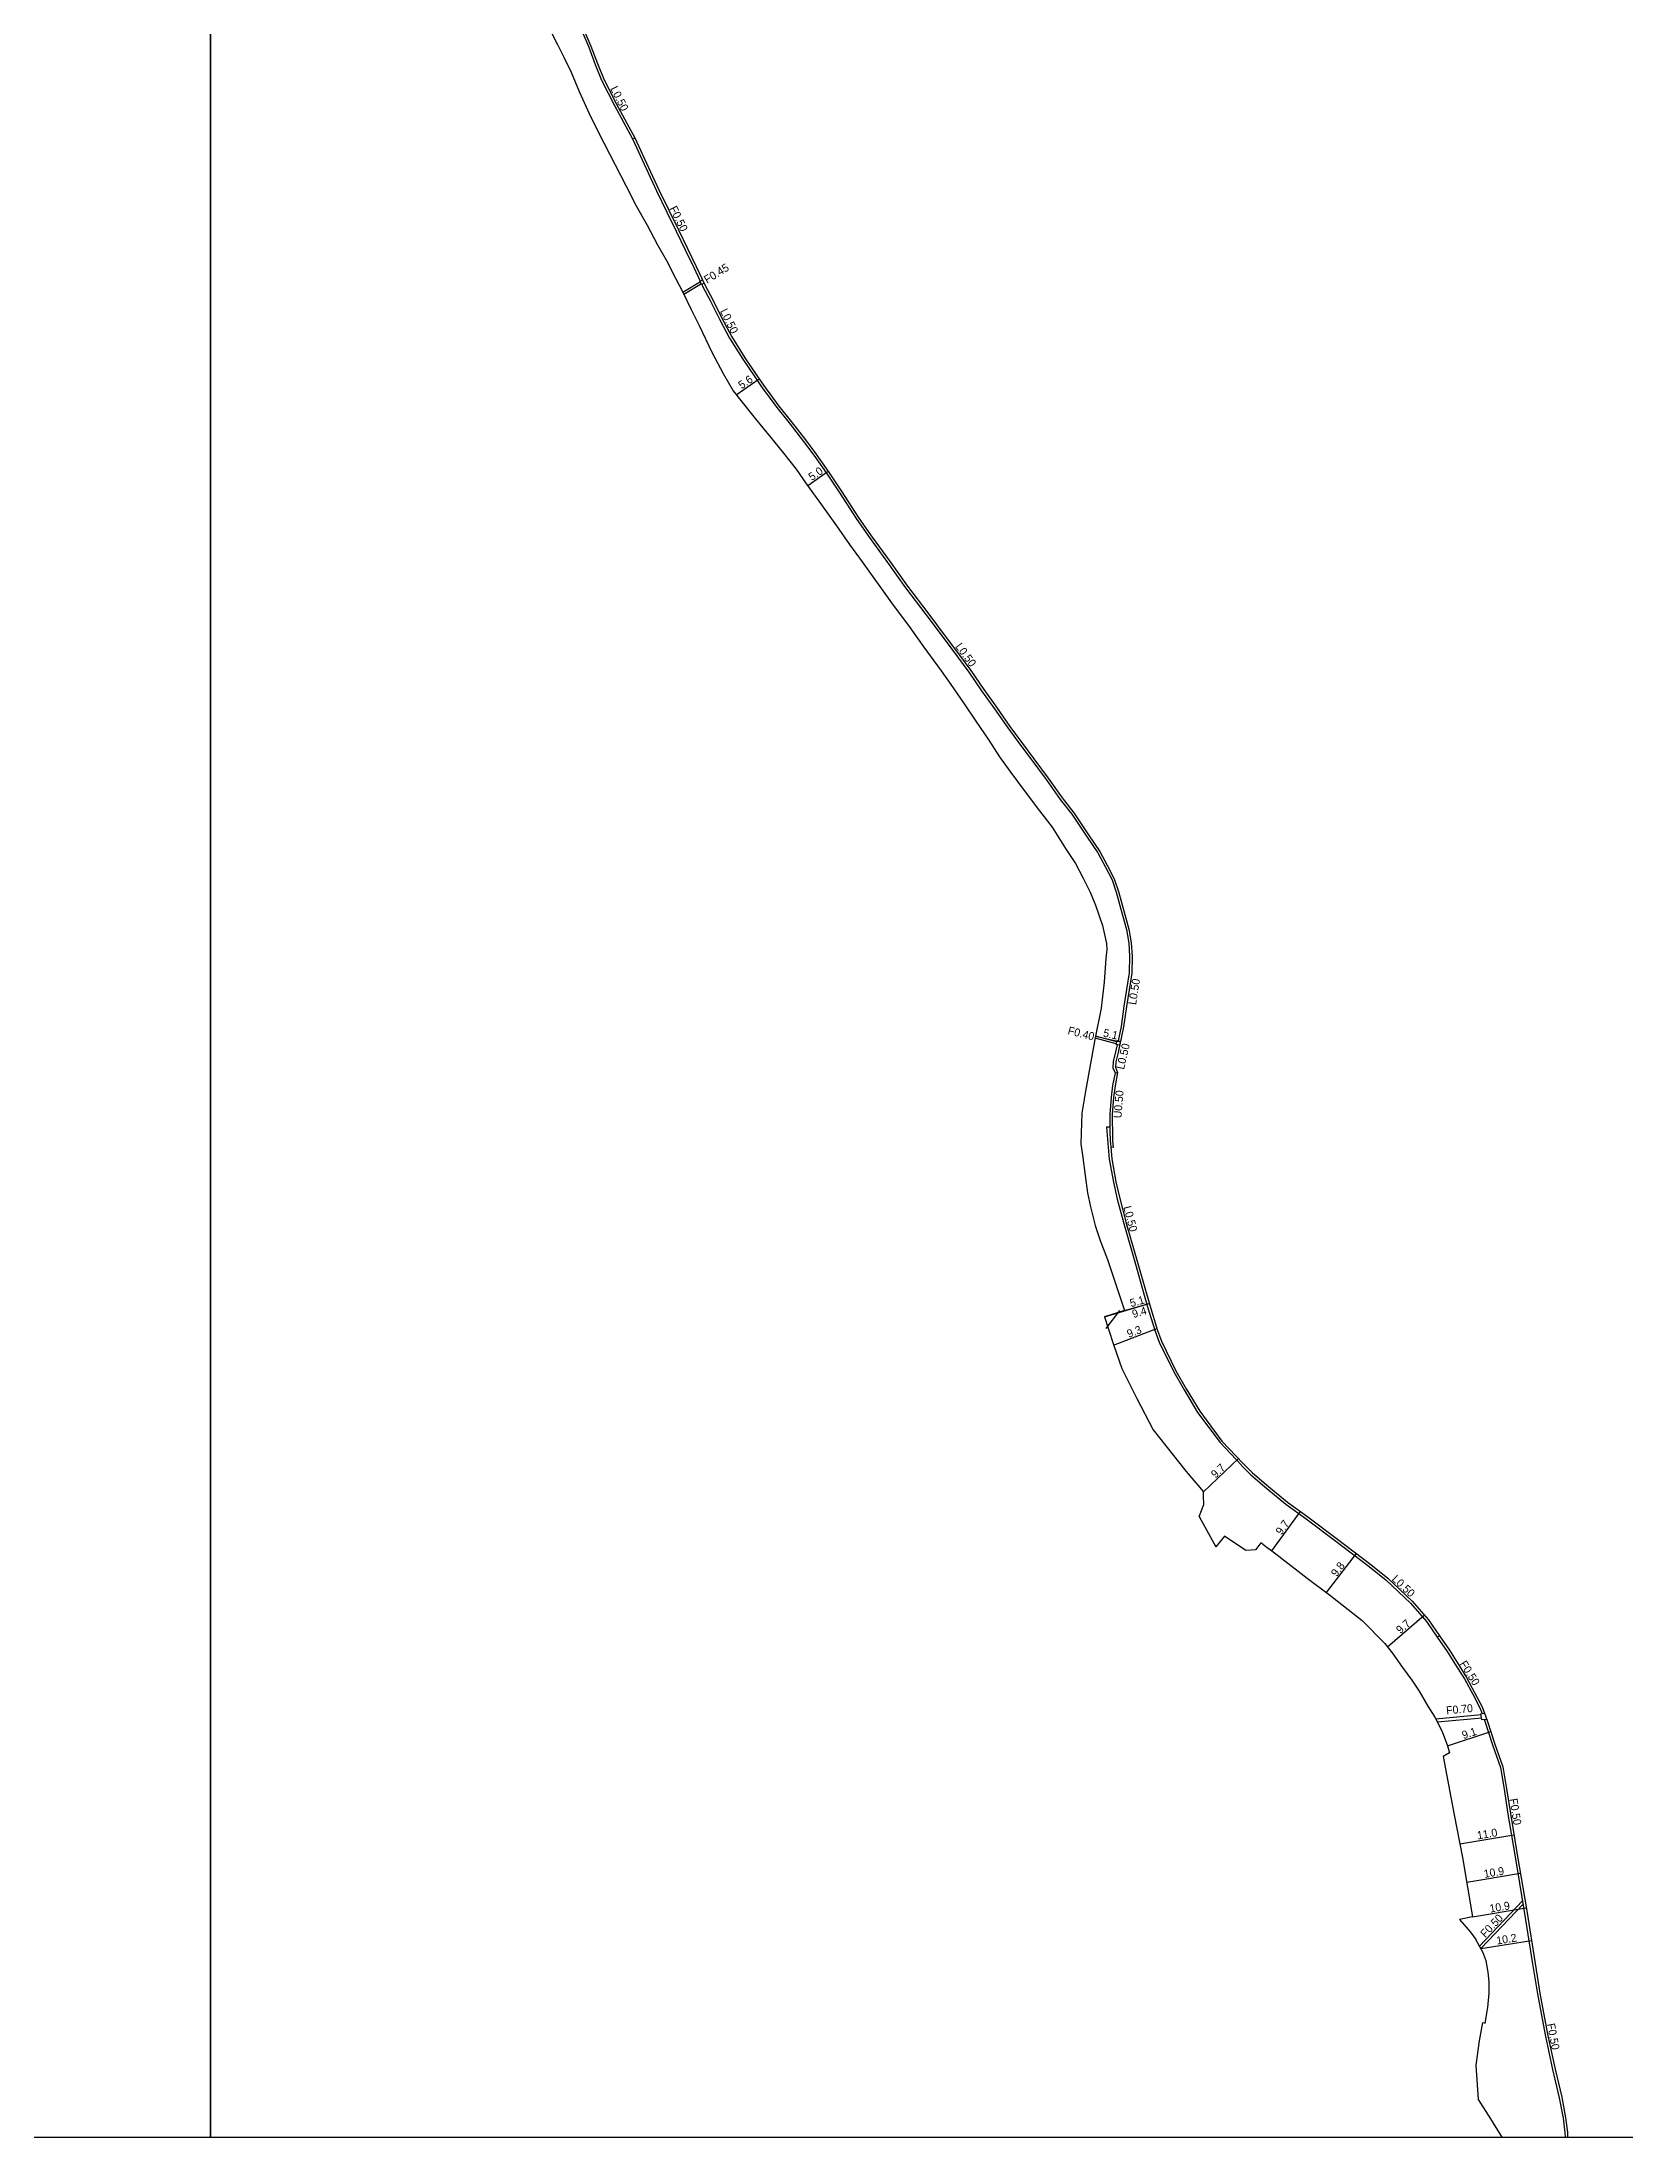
# Model space of a CAD drawing. Header units: metres. Extents: x -24000 to -20000, y -93000 to -89999.
# Drawn here: x -21633.8 to -21317.1, y -93000 to -92581 of the extents above; entities that cross this region are included whole.
import ezdxf

# ---------------------------------------------------------------- set-up
doc = ezdxf.new("R2010")
doc.units = ezdxf.units.M
doc.header["$LTSCALE"] = 2.5
for name, color, linetype in [('側溝・桝', 7, 'Continuous'), ('図郭', 7, 'Continuous'), ('幅員', 7, 'Continuous'), ('歩道・分離帯・安全施設', 7, 'Continuous'), ('道路', 7, 'Continuous')]:
    doc.layers.add(name, color=color, linetype=linetype)
doc.styles.get("Standard").update_dxf_attribs({"font": ''})
doc.styles.get('Standard').set_extended_font_data('@MS PGothic')

msp = doc.modelspace()

# ---------------------------------------------------------------- linework, layer by layer
at = {"layer": '側溝・桝'}
for points in [[(-21530.2, -92569.33), (-21529.25, -92571.11), (-21528.21, -92573.33), (-21527.14, -92575.41), (-21525.59, -92579.27), (-21524.39, -92582.09), (-21523.08, -92585.57), (-21521.83, -92588.69), (-21519.26, -92593.74), (-21515.64, -92600.46)], [(-21515.64, -92600.46), (-21512.91, -92606.37), (-21510.8, -92610.82), (-21508.76, -92615.07), (-21506.89, -92618.86), (-21505.1, -92622.6), (-21503.37, -92626.17), (-21502.08, -92628.87)], [(-21501.78, -92629.51), (-21501.54, -92630), (-21500.09, -92632.73), (-21498.15, -92636.62), (-21496.21, -92640.27), (-21493.59, -92644.47), (-21491.17, -92648.02), (-21489.83, -92649.99)], [(-21489.83, -92649.99), (-21486.74, -92654.17), (-21484.27, -92657.25), (-21481.4, -92660.93), (-21479.35, -92663.69), (-21476.81, -92667.29), (-21474.27, -92671.09), (-21470.75, -92676.53), (-21468.11, -92680.37), (-21464.63, -92685.13), (-21461.04, -92690.19), (-21456.93, -92695.54), (-21453.26, -92700.42), (-21450.61, -92703.98), (-21448.38, -92707.06), (-21445.8, -92710.83), (-21443.23, -92714.38), (-21440.59, -92718.22), (-21438.03, -92721.65), (-21435.77, -92724.67), (-21432.86, -92728.56), (-21430.09, -92732.51), (-21427.76, -92735.48), (-21424.84, -92739.9), (-21422.57, -92743.2), (-21421.05, -92746.04), (-21419.72, -92748.62), (-21418.92, -92751.06), (-21417.61, -92755.68), (-21416.83, -92758.56), (-21416.38, -92761.28), (-21416.19, -92763.87), (-21416.26, -92767.2), (-21417.33, -92773.87), (-21417.91, -92777.92), (-21418.52, -92780.76)], [(-21419.46, -92784.94), (-21419.54, -92786.16), (-21419.12, -92787.19)], [(-21418.7, -92781.57), (-21419.01, -92782.99), (-21419.46, -92784.94)], [(-21419.12, -92787.19), (-21419.6, -92789.72), (-21419.91, -92792.03), (-21420.05, -92793.76), (-21420.18, -92795.55), (-21420.18, -92796.92), (-21420.15, -92798.93), (-21420.09, -92800.74), (-21419.98, -92802.06)], [(-21420.16, -92798.03), (-21420.84, -92798.08), (-21420.26, -92804.44), (-21419.43, -92809.07), (-21418.66, -92812.45), (-21417.38, -92817.35), (-21415.03, -92825.46), (-21412.67, -92833.76)], [(-21412.67, -92833.76), (-21411.1, -92838.87), (-21410.27, -92841.05), (-21407.37, -92846.99), (-21405.29, -92850.6), (-21402.59, -92855.1), (-21398.12, -92861.14), (-21393.84, -92865.67)], [(-21393.83, -92865.68), (-21391.94, -92867.56), (-21388.73, -92870.31), (-21384.93, -92873.42), (-21380.87, -92876.37), (-21375.22, -92880.61), (-21368.26, -92885.91), (-21364.91, -92888.65), (-21360.04, -92893.21)], [(-21360.04, -92893.21), (-21356.84, -92896.89), (-21354.66, -92900.03)], [(-21354.66, -92900.03), (-21352.66, -92902.91), (-21350.66, -92906.11), (-21349.22, -92908.38), (-21347.57, -92911.44), (-21346.12, -92914.18), (-21345.71, -92915.32)], [(-21345.28, -92916.53), (-21345.17, -92916.84), (-21343.61, -92921.56), (-21342.04, -92926.11), (-21341.3, -92930.44), (-21340.52, -92935.4), (-21339.18, -92943.57), (-21337.26, -92954.86), (-21335.6, -92965.35), (-21334.64, -92971.32), (-21333.09, -92979.55), (-21331.59, -92986.51), (-21330.26, -92992.14), (-21329.51, -92996.2), (-21329.13, -92999.08), (-21329.1, -93000)]]:
    msp.add_lwpolyline(points, dxfattribs=at)
at = {"layer": '側溝・桝', "ltscale": 0.5, "flags": 128}
for points in [[(-21515.64, -92600.46), (-21515.19, -92600.23)], [(-21502.06, -92629.01), (-21505.54, -92631.17)], [(-21501.86, -92629.43), (-21505.34, -92631.58)], [(-21418.87, -92781.36), (-21423.12, -92780.29)], [(-21418.78, -92780.96), (-21423.04, -92779.87)], [(-21419.12, -92787.19), (-21418.6, -92787.14)], [(-21354.66, -92900.03), (-21354.25, -92899.74)], [(-21354.96, -92916.36), (-21345.89, -92915.53)], [(-21344.77, -92916.47), (-21345.73, -92916.59), (-21345.92, -92915.35), (-21345.21, -92915.25)], [(-21345.78, -92916.23), (-21354.63, -92917.01)], [(-21346.22, -92961.8), (-21337.62, -92952.78)], [(-21337.5, -92953.44), (-21345.95, -92962.27)]]:
    msp.add_lwpolyline(points, dxfattribs=at)
for points in [[(-21501.32, -92629.3), (-21501.81, -92629.53), (-21502.12, -92628.88), (-21501.64, -92628.64)], [(-21418.04, -92780.89), (-21418.2, -92781.65), (-21418.91, -92781.53), (-21418.72, -92780.7)]]:
    msp.add_lwpolyline(points, close=True, dxfattribs=at)
at = {"layer": '図郭'}
for points in [[(-22400, -93000), (-21600, -93000), (-21600, -92400), (-22400, -92400)], [(-21600, -93000), (-20800, -93000), (-20800, -92400), (-21600, -92400)]]:
    msp.add_lwpolyline(points, close=True, dxfattribs=at)
at = {"layer": '幅員', "flags": 128}
for points in [[(-21494.91, -92651.6), (-21490.27, -92648.45)], [(-21480.56, -92669.77), (-21476.48, -92666.89)], [(-21423.04, -92779.87), (-21418.05, -92780.96)], [(-21421.24, -92835.98), (-21412.28, -92833.3)], [(-21417.21, -92834.7), (-21412.28, -92833.3)], [(-21419.41, -92841.62), (-21410.76, -92838.33)], [(-21401.43, -92870.99), (-21394.4, -92864.34)], [(-21387.76, -92882.78), (-21382.04, -92874.9)], [(-21376.8, -92891.11), (-21370.85, -92883.31)], [(-21364.59, -92902), (-21357.27, -92895.64)], [(-21352.59, -92921.76), (-21343.96, -92918.91)], [(-21350.15, -92941.33), (-21339.33, -92939.56)], [(-21348.77, -92949.04), (-21338.05, -92947.22)], [(-21347.62, -92955.97), (-21336.88, -92954.15)], [(-21345.95, -92962.27), (-21335.84, -92960.67)]]:
    msp.add_lwpolyline(points, dxfattribs=at)
at = {"layer": '歩道・分離帯・安全施設', "ltscale": 0.5, "flags": 128}
msp.add_lwpolyline([(-21418.21, -92834.73), (-21420.97, -92838.29)], dxfattribs=at)
at = {"layer": '道路'}
for points in [[(-21529.76, -92569.09), (-21528.81, -92570.88), (-21527.77, -92573.11), (-21526.68, -92575.2), (-21525.13, -92579.08), (-21523.93, -92581.9), (-21522.61, -92585.39), (-21521.37, -92588.49), (-21518.82, -92593.51), (-21515.19, -92600.23), (-21512.46, -92606.16), (-21510.35, -92610.61), (-21508.31, -92614.85), (-21506.44, -92618.64), (-21504.65, -92622.38), (-21502.92, -92625.95), (-21501.09, -92629.78), (-21499.65, -92632.5), (-21497.7, -92636.39), (-21495.78, -92640.02), (-21493.18, -92644.2), (-21490.76, -92647.74), (-21489.42, -92649.7)], [(-21532.07, -92578.69), (-21530.63, -92581.59), (-21529.39, -92584.07), (-21527.92, -92587.09), (-21526.28, -92590.98), (-21523.95, -92596.11), (-21521.34, -92601.25), (-21516.91, -92609.91), (-21514.88, -92613.81), (-21512.72, -92617.68), (-21510.65, -92621.6), (-21508.83, -92624.79), (-21507.01, -92628.31), (-21505.59, -92631.08), (-21503.89, -92634.57), (-21502.29, -92637.76), (-21499.71, -92643.22), (-21497.5, -92647.36), (-21495.5, -92650.84), (-21494.24, -92652.45), (-21491.08, -92656.38), (-21488.05, -92660.07), (-21485.4, -92663.29), (-21482.91, -92666.45), (-21480.8, -92669.45), (-21477.82, -92673.59), (-21474.83, -92677.81), (-21472.25, -92681.52), (-21469.67, -92685.02), (-21463.81, -92693.22), (-21460.28, -92697.95), (-21457.39, -92702.06), (-21453.89, -92706.78), (-21451.94, -92709.55), (-21449.26, -92713.4), (-21446.97, -92716.88), (-21444.36, -92720.69), (-21442.24, -92724.01), (-21440.15, -92726.87), (-21437.06, -92730.99), (-21434.22, -92734.81), (-21431.71, -92738.08), (-21429.01, -92742.35), (-21426.99, -92745.35), (-21425.49, -92748.26), (-21424.07, -92751.09), (-21423.04, -92753.65), (-21421.64, -92757.74), (-21420.85, -92761.3), (-21420.74, -92762.51), (-21420.93, -92764.35), (-21421.32, -92769.06), (-21421.92, -92774.25), (-21423.17, -92780.53), (-21425.03, -92790.85), (-21425.75, -92795.23), (-21425.92, -92799.28), (-21425.95, -92801.42), (-21425.58, -92804.11), (-21425.08, -92807.75), (-21424.6, -92811.2), (-21424, -92813.97), (-21423.07, -92817.7), (-21422.09, -92820.71), (-21420.65, -92824.5), (-21417.21, -92834.7)], [(-21489.42, -92649.7), (-21486.34, -92653.86), (-21483.87, -92656.94), (-21481, -92660.63), (-21478.94, -92663.4), (-21476.4, -92667.01), (-21473.86, -92670.82), (-21470.33, -92676.25), (-21467.7, -92680.09), (-21464.22, -92684.84), (-21460.64, -92689.89), (-21456.53, -92695.24), (-21452.86, -92700.12), (-21450.2, -92703.68), (-21447.97, -92706.77), (-21445.39, -92710.54), (-21442.82, -92714.09), (-21440.19, -92717.93), (-21437.63, -92721.35), (-21435.37, -92724.37), (-21432.46, -92728.27), (-21429.69, -92732.21), (-21427.35, -92735.18), (-21424.43, -92739.62), (-21422.14, -92742.94), (-21420.6, -92745.8), (-21419.26, -92748.43), (-21418.44, -92750.91), (-21417.13, -92755.55), (-21416.35, -92758.45), (-21415.88, -92761.22), (-21415.69, -92763.85), (-21415.76, -92767.24), (-21416.83, -92773.95), (-21417.41, -92778.01), (-21418.52, -92783.1), (-21418.96, -92784.98)], [(-21418.96, -92784.98), (-21419.03, -92786.08), (-21418.6, -92787.14), (-21419.11, -92789.8), (-21419.41, -92792.09), (-21419.55, -92793.79), (-21419.68, -92795.57), (-21419.68, -92796.92), (-21419.65, -92798.92), (-21419.59, -92800.71), (-21419.48, -92802.09), (-21419.98, -92802.06), (-21419.76, -92804.37), (-21418.94, -92808.97), (-21418.18, -92812.33), (-21416.9, -92817.22), (-21414.55, -92825.32), (-21412.18, -92833.62)], [(-21417.21, -92834.7), (-21421.24, -92835.98), (-21420.49, -92838.24), (-21419.37, -92841.74), (-21417.73, -92846.31), (-21414.76, -92852.31), (-21411.46, -92858.55), (-21408.98, -92861.76), (-21404.89, -92866.88), (-21401.43, -92870.99)], [(-21412.18, -92833.62), (-21410.62, -92838.7), (-21409.81, -92840.85), (-21406.93, -92846.76), (-21404.86, -92850.35), (-21402.17, -92854.82), (-21397.74, -92860.82), (-21393.47, -92865.32)], [(-21393.47, -92865.32), (-21391.6, -92867.19), (-21388.41, -92869.93), (-21384.63, -92873.02), (-21380.58, -92875.97), (-21374.92, -92880.21), (-21367.95, -92885.52), (-21364.58, -92888.27), (-21359.7, -92892.85)], [(-21401.41, -92871.76), (-21401.43, -92870.99)], [(-21401.38, -92873.51), (-21401.41, -92871.76)], [(-21402.3, -92875.92), (-21398.96, -92881.97)], [(-21397.19, -92879.84), (-21398.96, -92881.97)], [(-21389.93, -92881.18), (-21390.37, -92881.72)], [(-21389.56, -92881.43), (-21389.93, -92881.18)], [(-21389.56, -92881.43), (-21386.95, -92883.38), (-21380.69, -92888.22), (-21376.19, -92891.57), (-21369.7, -92896.68), (-21365.17, -92901.27)], [(-21359.7, -92892.85), (-21356.44, -92896.59), (-21354.25, -92899.74), (-21352.24, -92902.63), (-21350.24, -92905.85), (-21348.79, -92908.13), (-21347.13, -92911.2), (-21345.66, -92913.97), (-21344.7, -92916.68), (-21343.14, -92921.4), (-21341.56, -92925.99), (-21340.81, -92930.35), (-21340.02, -92935.32), (-21338.69, -92943.48), (-21336.77, -92954.78), (-21335.11, -92965.27), (-21334.15, -92971.23), (-21332.6, -92979.45), (-21331.1, -92986.4), (-21329.77, -92992.03), (-21329.02, -92996.12), (-21328.63, -92999.04), (-21328.6, -93000)], [(-21365.17, -92901.27), (-21363.67, -92903.19), (-21361.62, -92906.11), (-21359.76, -92908.61)], [(-21359.76, -92908.61), (-21358.26, -92910.8), (-21356.52, -92913.82), (-21355.14, -92916.01), (-21353.67, -92918.92), (-21352.59, -92921.76), (-21352.23, -92923.17), (-21353.49, -92923.89), (-21351.31, -92935.59), (-21349.59, -92944.11), (-21347.62, -92955.97), (-21350.23, -92956.47), (-21348, -92959), (-21346.98, -92960.47)], [(-21341.71, -93000), (-21341.99, -92999.51), (-21343.97, -92996.35), (-21346.42, -92992.47), (-21346.86, -92985.65), (-21346.19, -92980.72), (-21345.56, -92977.11), (-21345.08, -92977.25), (-21344.54, -92974.06), (-21344.31, -92971.19), (-21344.28, -92968.93), (-21344.47, -92967.02), (-21344.89, -92964.76), (-21345.46, -92963.14), (-21346.98, -92960.47)]]:
    msp.add_lwpolyline(points, dxfattribs=at)
at = {"layer": '道路', "flags": 128}
for points in [[(-21402.3, -92875.92), (-21401.38, -92873.51)], [(-21390.37, -92881.72), (-21391.04, -92882.55), (-21392.95, -92882.71), (-21397.19, -92879.84)]]:
    msp.add_lwpolyline(points, dxfattribs=at)

# ---------------------------------------------------------------- texts
at = {"layer": '側溝・桝'}
for s, rotation, p in [('L0.50', 296.9438, (-21520.13, -92590.39)), ('F0.50', 296.2779, (-21508.28, -92614.35)), ('F0.45', 31.7044, (-21500.71, -92629.42)), ('L0.50', 296.5786, (-21498.18, -92634.88)), ('L0.50', 306.72, (-21451.16, -92701.98)), ('L0.50', 80.884, (-21414.92, -92773.68)), ('F0.40', 345.669, (-21428.68, -92779.43)), ('L0.50', 76.8205, (-21417.33, -92786.63)), ('U0.50', 85.3126, (-21417.85, -92796.33)), ('L0.50', 284.6961, (-21417.47, -92814.04)), ('L0.50', 316.9098, (-21363.88, -92888.59)), ('F0.50', 301.8979, (-21350.25, -92905.35)), ('F0.70', 5.2519, (-21352.81, -92915.48)), ('F0.50', 279.0261, (-21340.23, -92932.41)), ('F0.50', 46.2887, (-21345.07, -92960.22)), ('F0.50', 280.6452, (-21332.73, -92977.4))]:
    msp.add_text(s, height=1.6, rotation=rotation, dxfattribs=at).set_placement(p)
at = {"layer": '幅員'}
for s, rotation, p in [('5.6', 34.2141, (-21493.79, -92650.54)), ('5.0', 35.1719, (-21479.73, -92668.88)), ('5.1', 347.7407, (-21421.59, -92779.93)), ('5.1', 15.8783, (-21415.89, -92834.07)), ('9.4', 16.674, (-21415.43, -92836.24)), ('9.3', 20.8171, (-21416.37, -92840.2)), ('9.7', 43.4536, (-21399.01, -92868.35)), ('9.7', 54.0101, (-21385.84, -92879.72)), ('9.8', 52.6914, (-21374.8, -92888.08)), ('9.7', 41.0039, (-21362.05, -92899.46)), ('9.1', 18.2892, (-21349.42, -92920.45)), ('11.0', 9.2928, (-21346.57, -92940.49)), ('10.9', 9.6305, (-21345.22, -92948.18)), ('10.9', 9.6305, (-21344.06, -92955.12)), ('10.2', 8.9865, (-21342.71, -92961.51))]:
    msp.add_text(s, height=1.6, rotation=rotation, dxfattribs=at).set_placement(p)

doc.saveas('drawing.dxf')
